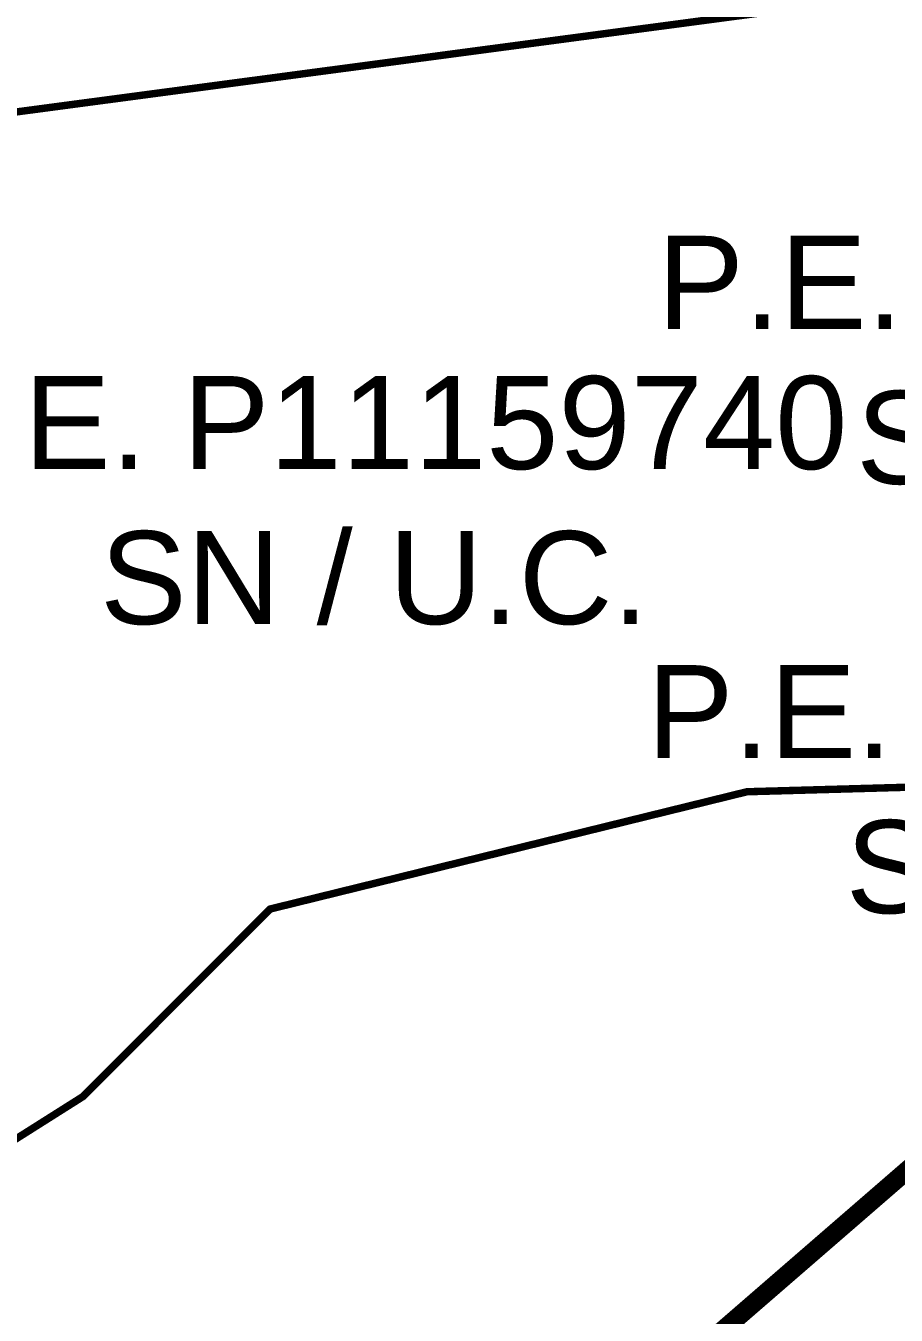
# Model space of a CAD drawing. Header units: metres. Extents: x 561401 to 594056, y 8460144 to 8508504.
# Drawn here: x 572754.32 to 572777.72, y 8479719.37 to 8479754.03 of the extents above; entities that cross this region are included whole.
import ezdxf

# ---------------------------------------------------------------- set-up
doc = ezdxf.new("R2010")
doc.units = ezdxf.units.M
for name, color, linetype in [('1.1. DERECHO DE VIA', 230, 'Continuous'), ('1.2. AFECTADOS BASE GRAFICA SUNARP', 150, 'Continuous'), ('1.2. BASE GRAFICA SUNARP', 150, 'Continuous'), ('1.3 ETIQUETA P.E. Y U.C.', 1, 'Continuous')]:
    doc.layers.add(name, color=color, linetype=linetype)
doc.styles.add('Arial', font='arial.ttf', dxfattribs={"height": 1})

msp = doc.modelspace()

# ---------------------------------------------------------------- linework, layer by layer
at = {"layer": '1.1. DERECHO DE VIA', "color": 230, "linetype": 'Continuous', "lineweight": 40, "ltscale": 0.2, "const_width": 0.5}
msp.add_lwpolyline([(572720.671, 8479653.699), (572723.363, 8479673.522), (572736.478, 8479687.784), (572751.835, 8479700.584), (572766.95, 8479713.681), (572782.065, 8479726.778), (572797.181, 8479739.874), (572812.069, 8479753.227), (572826.57, 8479766.998), (572840.457, 8479781.383), (572853.891, 8479796.199), (572867.325, 8479810.951), (572880.68, 8479825.898), (572893.709, 8479841.215), (572906.867, 8479856.125), (572920.106, 8479871.115), (572933.26, 8479886.181), (572946.012, 8479901.585)], dxfattribs=at)
at = {"layer": '1.2. AFECTADOS BASE GRAFICA SUNARP', "color": 64, "linetype": 'Continuous', "lineweight": -3, "const_width": 0.2}
msp.add_lwpolyline([(572814.944, 8479757.824), (572791.99, 8479735.242), (572784.664, 8479728.073), (572779.709, 8479724.102), (572778.443, 8479733.574), (572773.705, 8479733.441), (572760.887, 8479730.289), (572755.855, 8479725.249), (572747.833, 8479720.177), (572744.996, 8479719.431), (572751.238, 8479700.7), (572745.956, 8479696.339), (572738.462, 8479690.582), (572735.021, 8479696.457), (572736.036, 8479697.783), (572733.31, 8479708.187), (572740.467, 8479710.626), (572739.14, 8479718.378), (572735.848, 8479739.245), (572735.848, 8479739.245), (572734.892, 8479749.139), (572743.017, 8479750.244), (572778.604, 8479754.978)], dxfattribs=at)
at = {"layer": '1.2. BASE GRAFICA SUNARP', "color": 64, "linetype": 'Continuous', "lineweight": -3, "const_width": 0.2}
msp.add_lwpolyline([(572782.762, 8479734.414), (572779.389, 8479748.979), (572778.604, 8479754.978), (572743.017, 8479750.244), (572747.833, 8479720.177), (572755.855, 8479725.249), (572760.887, 8479730.289), (572773.705, 8479733.441), (572778.443, 8479733.574), (572782.762, 8479734.414)], close=True, dxfattribs=at)

# ---------------------------------------------------------------- texts
at = {"layer": '1.3 ETIQUETA P.E. Y U.C.', "color": 1, "char_height": 2.5, "attachment_point": 5, "style": 'Arial'}
for s, insert in [('P.E. P11159741\\PSN / U.C.', (572784.013, 8479745.032)), ('P.E. P11159740\\PSN / U.C.', (572763.687, 8479741.262)), ('P.E. P11159743\\PSN / U.C.', (572783.732, 8479733.493))]:
    msp.add_mtext(s, dxfattribs=dict(at, insert=insert))

doc.saveas('drawing.dxf')
